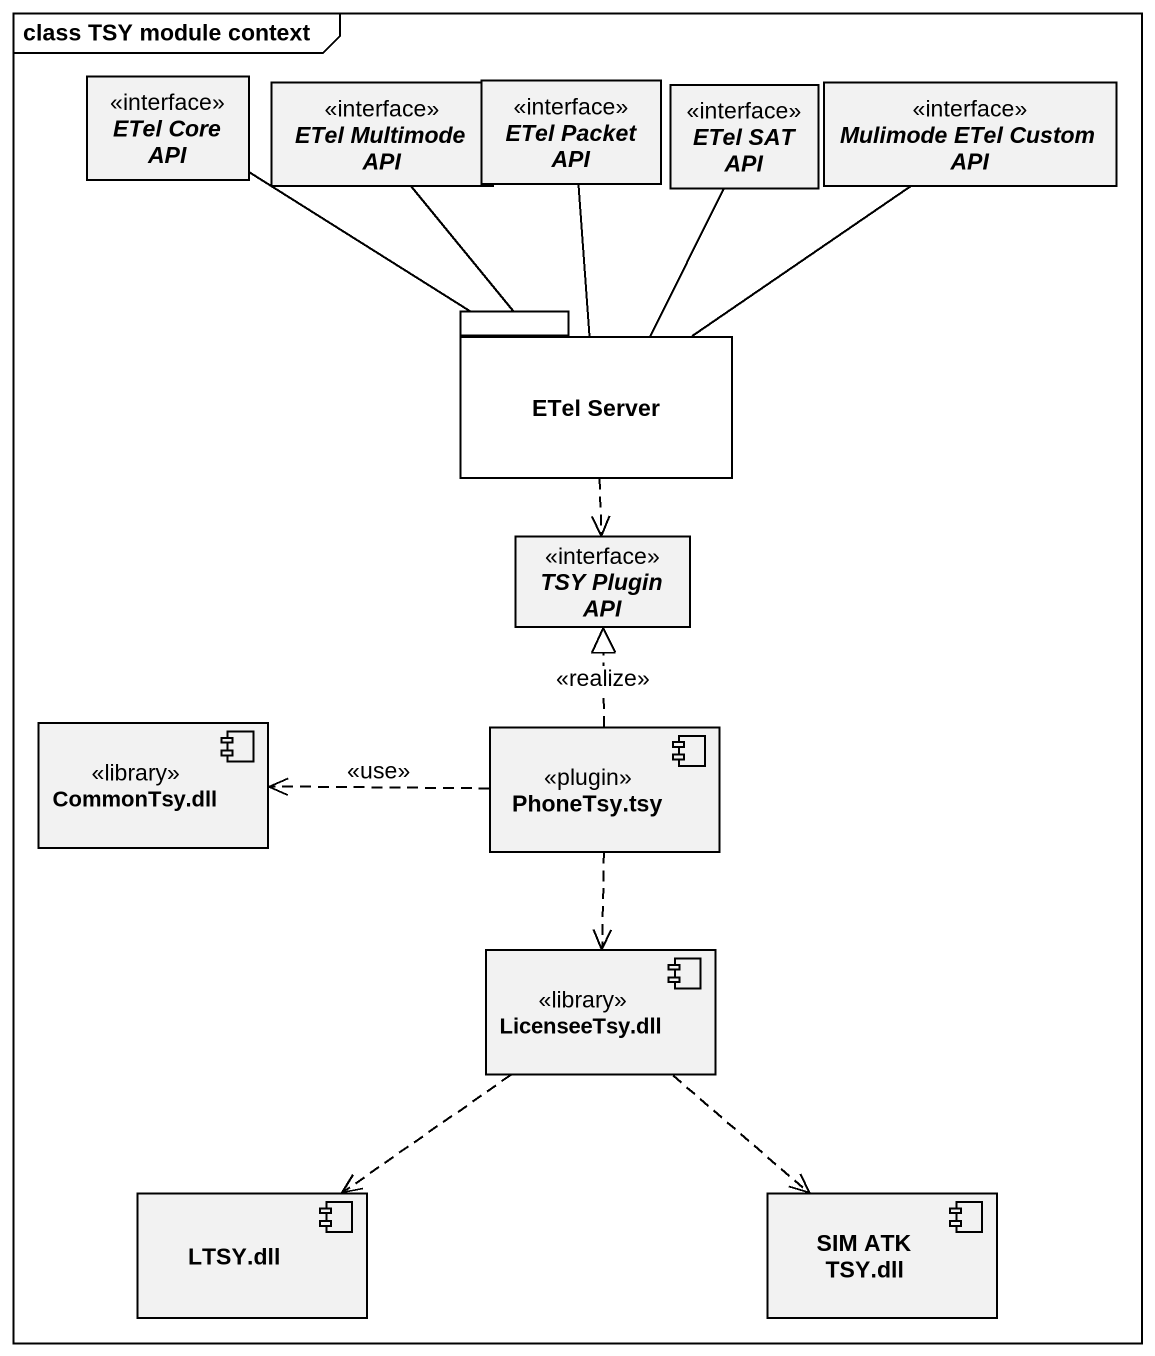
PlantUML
@startuml
mainframe class TSY module context
allowmixing
hide circle
hide empty members
interface "ETel Core API" as ETel_Core_API <<interface>>
interface "ETel Multimode API" as ETel_Multimode_API <<interface>>
interface "ETel Packet API" as ETel_Packet_API <<interface>>
interface "ETel SAT API" as ETel_SAT_API <<interface>>
interface "Mulimode ETel Custom API" as Mulimode_ETel_Custom_API <<interface>>
package "ETel Server" as ETel_Server {
}
interface "TSY Plugin API" as TSY_Plugin_API <<interface>>
component "CommonTsy.dll" as CommonTsy_dll <<library>>
component "PhoneTsy.tsy" as PhoneTsy_tsy <<plugin>>
component "LicenseeTsy.dll" as LicenseeTsy_dll <<library>>
component "LTSY.dll" as LTSY_dll
component "SIM ATK TSY.dll" as SIM_ATK_TSY_dll
ETel_Core_API -- ETel_Server
ETel_Multimode_API -- ETel_Server
ETel_Packet_API -- ETel_Server
ETel_SAT_API -- ETel_Server
Mulimode_ETel_Custom_API -- ETel_Server
ETel_Server ..> TSY_Plugin_API
PhoneTsy_tsy .up.|> TSY_Plugin_API : <<realize>>
PhoneTsy_tsy .left.> CommonTsy_dll : <<use>>
PhoneTsy_tsy ..> LicenseeTsy_dll
LicenseeTsy_dll ..> LTSY_dll
LicenseeTsy_dll ..> SIM_ATK_TSY_dll
@enduml
